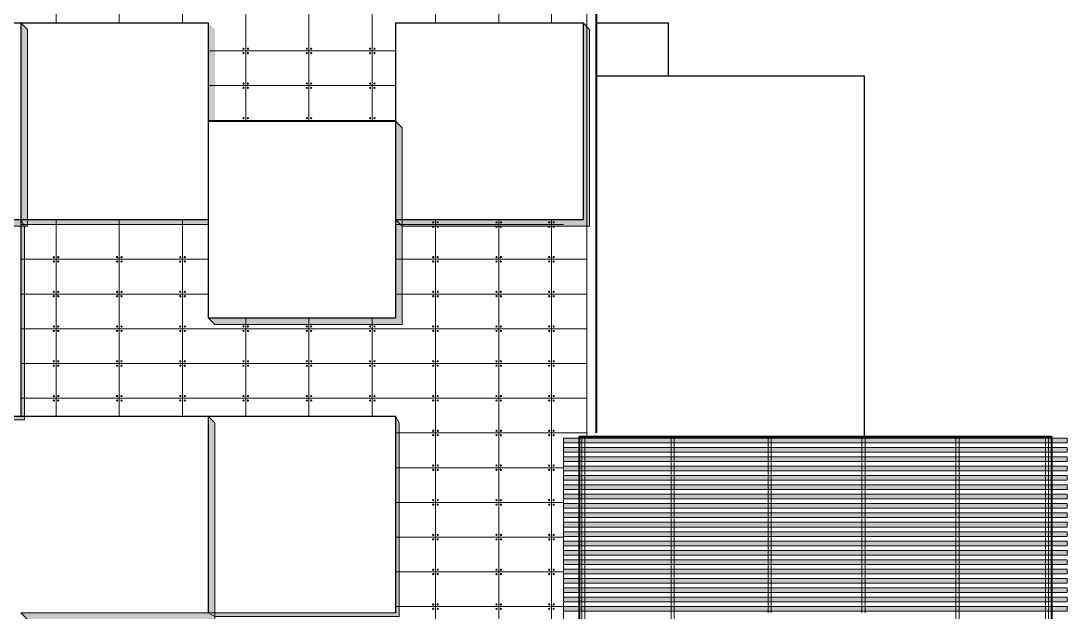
# Model space of a CAD drawing. Header units: millimetres. Extents: x 1564 to 2013, y 216 to 285.
# Drawn here: x 1663.26 to 1696.76, y 238.33 to 257.26 of the extents above; entities that cross this region are included whole.
import ezdxf

# ---------------------------------------------------------------- set-up
doc = ezdxf.new("R2010")
doc.units = ezdxf.units.MM
doc.header["$LTSCALE"] = 10
for name, color, linetype, lineweight in [('CINZA', 252, 'Continuous', 13), ('cinza 03', 252, 'Continuous', 13), ('COTA', 90, 'Continuous', 9), ('pn 02', 16, 'Continuous', 20), ('PN 05', 50, 'Continuous', 40), ('PN-01', 90, 'Continuous', 13), ('PN-03', 180, 'Continuous', 30)]:
    doc.layers.add(name, color=color, linetype=linetype, lineweight=lineweight)

msp = doc.modelspace()

# ---------------------------------------------------------------- hatches: boundary and pattern name
at = {"layer": 'cinza 03'}
for points in [[(1663.467, 256.988), (1663.255, 257.2), (1663.255, 250.9), (1657.255, 250.9), (1657.467, 250.688), (1663.467, 250.688)], [(1681.467, 256.988), (1681.255, 257.2), (1681.255, 250.9), (1675.255, 250.9), (1675.467, 250.688), (1681.467, 250.688)], [(1675.467, 253.838), (1675.255, 254.05), (1675.255, 247.75), (1669.255, 247.75), (1669.467, 247.538), (1675.467, 247.538)], [(1663.367, 244.488), (1663.367, 250.688), (1663.255, 250.9), (1663.255, 244.6), (1657.255, 244.6), (1657.467, 244.488)], [(1669.467, 244.388), (1669.255, 244.6), (1669.255, 238.3), (1663.255, 238.3), (1663.467, 238.088), (1669.467, 238.088)], [(1675.367, 238.188), (1675.367, 244.388), (1675.255, 244.6), (1675.255, 238.3), (1669.255, 238.3), (1669.467, 238.188)], [(1680.63, 243.9), (1680.63, 243.75), (1696.755, 243.75), (1696.755, 243.9)], [(1680.63, 243.6), (1680.63, 243.45), (1696.755, 243.45), (1696.755, 243.6)], [(1680.63, 243.3), (1680.63, 243.15), (1696.755, 243.15), (1696.755, 243.3)], [(1680.63, 243), (1680.63, 242.85), (1696.755, 242.85), (1696.755, 243)], [(1680.63, 242.7), (1680.63, 242.55), (1696.755, 242.55), (1696.755, 242.7)], [(1680.63, 242.4), (1680.63, 242.25), (1696.755, 242.25), (1696.755, 242.4)], [(1680.63, 242.1), (1680.63, 241.95), (1696.755, 241.95), (1696.755, 242.1)], [(1680.63, 241.8), (1680.63, 241.65), (1696.755, 241.65), (1696.755, 241.8)], [(1680.63, 241.5), (1680.63, 241.35), (1696.755, 241.35), (1696.755, 241.5)], [(1680.63, 241.2), (1680.63, 241.05), (1696.755, 241.05), (1696.755, 241.2)], [(1680.63, 240.9), (1680.63, 240.75), (1696.755, 240.75), (1696.755, 240.9)], [(1680.63, 240.6), (1680.63, 240.45), (1696.755, 240.45), (1696.755, 240.6)], [(1680.63, 240.3), (1680.63, 240.15), (1696.755, 240.15), (1696.755, 240.3)], [(1680.63, 240), (1680.63, 239.85), (1696.755, 239.85), (1696.755, 240)], [(1680.63, 239.7), (1680.63, 239.55), (1696.755, 239.55), (1696.755, 239.7)], [(1680.63, 239.4), (1680.63, 239.25), (1696.755, 239.25), (1696.755, 239.4)], [(1680.63, 239.1), (1680.63, 238.95), (1696.755, 238.95), (1696.755, 239.1)], [(1680.63, 238.8), (1680.63, 238.65), (1696.755, 238.65), (1696.755, 238.8)], [(1680.63, 238.5), (1680.63, 238.35), (1696.755, 238.35), (1696.755, 238.5)]]:
    msp.add_hatch(color=256, dxfattribs=at).paths.add_polyline_path(points)
h = msp.add_hatch(color=256, dxfattribs=at)
h.paths.add_polyline_path([(1664.38, 250.9), (1663.467, 250.9), (1663.467, 250.738), (1664.38, 250.738)])
h.paths.add_polyline_path([(1666.405, 250.9), (1664.38, 250.9), (1664.38, 250.738), (1666.405, 250.738)])
h.paths.add_polyline_path([(1668.43, 250.9), (1666.405, 250.9), (1666.405, 250.738), (1668.43, 250.738)])
h.paths.add_polyline_path([(1669.255, 250.9), (1668.43, 250.9), (1668.43, 250.738), (1669.255, 250.738)])
h.paths.add_polyline_path([(1669.467, 255.188), (1669.255, 255.188), (1669.255, 254.075), (1669.467, 254.075)])
h.paths.add_polyline_path([(1669.467, 256.3), (1669.255, 256.3), (1669.255, 255.188), (1669.467, 255.188)])
h.paths.add_polyline_path([(1669.467, 256.988), (1669.255, 257.2), (1669.255, 256.3), (1669.467, 256.3)])

# ---------------------------------------------------------------- linework, layer by layer
at = {"layer": 'CINZA'}
for p, q in [((1676.53, 272.95), (1676.53, 257.2)), ((1678.555, 272.95), (1678.555, 257.2)), ((1680.244, 272.95), (1680.244, 257.2)), ((1670.455, 269.8), (1670.455, 254.05)), ((1672.48, 269.8), (1672.48, 254.05)), ((1674.505, 269.8), (1674.505, 254.05)), ((1664.38, 263.5), (1664.38, 257.2)), ((1666.405, 263.5), (1666.405, 257.2)), ((1668.43, 263.5), (1668.43, 257.2)), ((1669.255, 256.3), (1675.255, 256.3)), ((1669.255, 255.188), (1675.255, 255.188)), ((1669.255, 254.075), (1675.255, 254.075)), ((1663.255, 250.738), (1669.255, 250.738)), ((1664.38, 250.9), (1664.38, 244.6)), ((1666.405, 250.9), (1666.405, 244.6)), ((1668.43, 250.9), (1668.43, 244.6)), ((1675.255, 250.738), (1680.63, 250.738)), ((1676.53, 250.9), (1676.53, 225.15)), ((1678.555, 250.9), (1678.555, 225.15)), ((1680.244, 250.9), (1680.244, 225.15)), ((1663.255, 249.625), (1669.255, 249.625)), ((1675.255, 249.625), (1681.38, 249.625)), ((1663.255, 248.513), (1669.255, 248.513)), ((1675.255, 248.513), (1681.38, 248.513)), ((1670.455, 247.75), (1670.455, 244.6)), ((1672.48, 247.75), (1672.48, 244.6)), ((1674.505, 247.75), (1674.505, 244.6)), ((1663.255, 247.4), (1681.38, 247.4)), ((1663.255, 246.288), (1681.38, 246.288)), ((1663.255, 245.175), (1681.38, 245.175)), ((1675.255, 244.063), (1681.38, 244.063)), ((1675.255, 242.95), (1680.63, 242.95)), ((1675.255, 241.838), (1680.63, 241.838)), ((1675.255, 240.725), (1680.63, 240.725)), ((1675.255, 239.613), (1680.63, 239.613)), ((1675.255, 238.5), (1680.63, 238.5))]:
    msp.add_line(p, q, dxfattribs=at)
for centre in [(1670.384, 256.371), (1670.526, 256.371), (1672.409, 256.371), (1672.551, 256.371), (1674.434, 256.371), (1674.576, 256.371), (1670.384, 256.229), (1670.526, 256.229), (1672.409, 256.229), (1672.551, 256.229), (1674.434, 256.229), (1674.576, 256.229), (1670.384, 255.258), (1670.526, 255.258), (1672.409, 255.258), (1672.551, 255.258), (1674.434, 255.258), (1674.576, 255.258), (1670.384, 255.117), (1670.526, 255.117), (1672.409, 255.117), (1672.551, 255.117), (1674.434, 255.117), (1674.576, 255.117), (1670.384, 254.146), (1670.526, 254.146), (1672.409, 254.146), (1672.551, 254.146), (1674.434, 254.146), (1674.576, 254.146), (1676.459, 250.808), (1676.459, 250.667), (1676.601, 250.808), (1676.601, 250.667), (1678.484, 250.808), (1678.484, 250.667), (1678.626, 250.808), (1678.626, 250.667), (1680.173, 250.808), (1680.173, 250.667), (1680.314, 250.808), (1680.314, 250.667), (1664.309, 249.696), (1664.451, 249.696), (1666.334, 249.696), (1666.476, 249.696), (1668.359, 249.696), (1668.501, 249.696), (1676.459, 249.696), (1676.601, 249.696), (1678.484, 249.696), (1678.626, 249.696), (1680.173, 249.696), (1680.314, 249.696), (1664.309, 249.554), (1664.451, 249.554), (1666.334, 249.554), (1666.476, 249.554), (1668.359, 249.554), (1668.501, 249.554), (1676.459, 249.554), (1676.601, 249.554), (1678.484, 249.554), (1678.626, 249.554), (1680.173, 249.554), (1680.314, 249.554), (1664.309, 248.583), (1664.451, 248.583), (1666.334, 248.583), (1666.476, 248.583), (1668.359, 248.583), (1668.501, 248.583), (1676.459, 248.583), (1676.601, 248.583), (1678.484, 248.583), (1678.626, 248.583), (1680.173, 248.583), (1680.314, 248.583), (1664.309, 248.442), (1664.451, 248.442), (1666.334, 248.442), (1666.476, 248.442), (1668.359, 248.442), (1668.501, 248.442), (1676.459, 248.442), (1676.601, 248.442), (1678.484, 248.442), (1678.626, 248.442), (1680.173, 248.442), (1680.314, 248.442), (1664.309, 247.471), (1664.309, 247.329), (1664.451, 247.471), (1664.451, 247.329), (1666.334, 247.471), (1666.334, 247.329), (1666.476, 247.471), (1666.476, 247.329), (1668.359, 247.471), (1668.359, 247.329), (1668.501, 247.471), (1668.501, 247.329), (1670.384, 247.471), (1670.384, 247.329), (1670.526, 247.471), (1670.526, 247.329), (1672.409, 247.471), (1672.409, 247.329), (1672.551, 247.471), (1672.551, 247.329), (1674.434, 247.471), (1674.434, 247.329), (1674.576, 247.471), (1674.576, 247.329), (1676.459, 247.471), (1676.459, 247.329), (1676.601, 247.471), (1676.601, 247.329), (1678.484, 247.471), (1678.484, 247.329), (1678.626, 247.471), (1678.626, 247.329), (1680.173, 247.471), (1680.173, 247.329), (1680.314, 247.471), (1680.314, 247.329), (1664.309, 246.358), (1664.309, 246.217), (1664.451, 246.358), (1664.451, 246.217), (1666.334, 246.358), (1666.334, 246.217), (1666.476, 246.358), (1666.476, 246.217), (1668.359, 246.358), (1668.359, 246.217), (1668.501, 246.358), (1668.501, 246.217), (1670.384, 246.358), (1670.384, 246.217), (1670.526, 246.358), (1670.526, 246.217), (1672.409, 246.358), (1672.409, 246.217), (1672.551, 246.358), (1672.551, 246.217), (1674.434, 246.358), (1674.434, 246.217), (1674.576, 246.358), (1674.576, 246.217), (1676.459, 246.358), (1676.459, 246.217), (1676.601, 246.358), (1676.601, 246.217), (1678.484, 246.358), (1678.484, 246.217), (1678.626, 246.358), (1678.626, 246.217), (1680.173, 246.358), (1680.173, 246.217), (1680.314, 246.358), (1680.314, 246.217), (1664.309, 245.246), (1664.451, 245.246), (1666.334, 245.246), (1666.476, 245.246), (1668.359, 245.246), (1668.501, 245.246), (1670.384, 245.246), (1670.526, 245.246), (1672.409, 245.246), (1672.551, 245.246), (1674.434, 245.246), (1674.576, 245.246), (1676.459, 245.246), (1676.601, 245.246), (1678.484, 245.246), (1678.626, 245.246), (1680.173, 245.246), (1680.314, 245.246), (1664.309, 245.104), (1664.451, 245.104), (1666.334, 245.104), (1666.476, 245.104), (1668.359, 245.104), (1668.501, 245.104), (1670.384, 245.104), (1670.526, 245.104), (1672.409, 245.104), (1672.551, 245.104), (1674.434, 245.104), (1674.576, 245.104), (1676.459, 245.104), (1676.601, 245.104), (1678.484, 245.104), (1678.626, 245.104), (1680.173, 245.104), (1680.314, 245.104), (1676.459, 244.133), (1676.459, 243.992), (1676.601, 244.133), (1676.601, 243.992), (1678.484, 244.133), (1678.484, 243.992), (1678.626, 244.133), (1678.626, 243.992), (1680.173, 244.133), (1680.173, 243.992), (1680.314, 244.133), (1680.314, 243.992), (1676.459, 243.021), (1676.459, 242.879), (1676.601, 243.021), (1676.601, 242.879), (1678.484, 243.021), (1678.484, 242.879), (1678.626, 243.021), (1678.626, 242.879), (1680.173, 243.021), (1680.173, 242.879), (1680.314, 243.021), (1680.314, 242.879), (1676.459, 241.908), (1676.601, 241.908), (1678.484, 241.908), (1678.626, 241.908), (1680.173, 241.908), (1680.314, 241.908), (1676.459, 241.767), (1676.601, 241.767), (1678.484, 241.767), (1678.626, 241.767), (1680.173, 241.767), (1680.314, 241.767), (1676.459, 240.796), (1676.459, 240.654), (1676.601, 240.796), (1676.601, 240.654), (1678.484, 240.796), (1678.484, 240.654), (1678.626, 240.796), (1678.626, 240.654), (1680.173, 240.796), (1680.173, 240.654), (1680.314, 240.796), (1680.314, 240.654), (1676.459, 239.683), (1676.459, 239.542), (1676.601, 239.683), (1676.601, 239.542), (1678.484, 239.683), (1678.484, 239.542), (1678.626, 239.683), (1678.626, 239.542), (1680.173, 239.683), (1680.173, 239.542), (1680.314, 239.683), (1680.314, 239.542), (1676.459, 238.571), (1676.601, 238.571), (1678.484, 238.571), (1678.626, 238.571), (1680.173, 238.571), (1680.314, 238.571), (1676.459, 238.429), (1676.601, 238.429), (1678.484, 238.429), (1678.626, 238.429), (1680.173, 238.429), (1680.314, 238.429)]:
    msp.add_circle(centre, 0.02, dxfattribs=at)
at = {"layer": 'cinza 03'}
for p, q in [((1681.215, 243.95), (1681.215, 221.1)), ((1681.315, 243.95), (1681.315, 221.1)), ((1684.076, 243.95), (1684.076, 221.1)), ((1684.176, 243.95), (1684.176, 221.1)), ((1687.183, 243.95), (1687.183, 238.3)), ((1687.283, 243.95), (1687.283, 238.3)), ((1690.187, 243.95), (1690.187, 238.3)), ((1690.287, 243.95), (1690.287, 238.3)), ((1693.197, 243.95), (1693.197, 221.1)), ((1693.297, 243.95), (1693.297, 221.1)), ((1696.065, 243.95), (1696.065, 221.1)), ((1696.165, 243.95), (1696.165, 221.1))]:
    msp.add_line(p, q, dxfattribs=at)
for points in [[(1657.255, 250.9), (1657.467, 250.688), (1663.467, 250.688), (1663.467, 256.988), (1663.255, 257.2), (1663.255, 250.9)], [(1675.255, 250.9), (1675.467, 250.688), (1681.467, 250.688), (1681.467, 256.988), (1681.255, 257.2), (1681.255, 250.9)], [(1669.255, 247.75), (1669.467, 247.538), (1675.467, 247.538), (1675.467, 253.838), (1675.255, 254.05), (1675.255, 247.75)], [(1657.255, 244.6), (1657.467, 244.488), (1663.367, 244.488), (1663.367, 250.688), (1663.255, 250.9), (1663.255, 244.6)], [(1663.255, 238.3), (1663.467, 238.088), (1669.467, 238.088), (1669.467, 244.388), (1669.255, 244.6), (1669.255, 238.3)], [(1669.255, 238.3), (1669.467, 238.188), (1675.367, 238.188), (1675.367, 244.388), (1675.255, 244.6), (1675.255, 238.3)]]:
    msp.add_lwpolyline(points, close=True, dxfattribs=at)
at = {"layer": 'COTA'}
msp.add_line((1680.63, 243.9), (1680.63, 225.15), dxfattribs=at)
at = {"layer": 'pn 02'}
msp.add_line((1681.38, 272.95), (1681.38, 243.95), dxfattribs=at)
at = {"layer": 'PN 05'}
for p, q in [((1681.68, 275.9), (1681.68, 244.063)), ((1681.13, 243.95), (1696.255, 243.95)), ((1681.13, 243.95), (1681.13, 220.7)), ((1696.255, 243.95), (1696.255, 220.7))]:
    msp.add_line(p, q, dxfattribs=at)
at = {"layer": 'PN-01'}
for points in [[(1680.63, 243.9), (1680.63, 243.75), (1696.755, 243.75), (1696.755, 243.9)], [(1680.63, 243.6), (1680.63, 243.45), (1696.755, 243.45), (1696.755, 243.6)], [(1680.63, 243.3), (1680.63, 243.15), (1696.755, 243.15), (1696.755, 243.3)], [(1680.63, 243), (1680.63, 242.85), (1696.755, 242.85), (1696.755, 243)], [(1680.63, 242.7), (1680.63, 242.55), (1696.755, 242.55), (1696.755, 242.7)], [(1680.63, 242.4), (1680.63, 242.25), (1696.755, 242.25), (1696.755, 242.4)], [(1680.63, 242.1), (1680.63, 241.95), (1696.755, 241.95), (1696.755, 242.1)], [(1680.63, 241.8), (1680.63, 241.65), (1696.755, 241.65), (1696.755, 241.8)], [(1680.63, 241.5), (1680.63, 241.35), (1696.755, 241.35), (1696.755, 241.5)], [(1680.63, 241.2), (1680.63, 241.05), (1696.755, 241.05), (1696.755, 241.2)], [(1680.63, 240.9), (1680.63, 240.75), (1696.755, 240.75), (1696.755, 240.9)], [(1680.63, 240.6), (1680.63, 240.45), (1696.755, 240.45), (1696.755, 240.6)], [(1680.63, 240.3), (1680.63, 240.15), (1696.755, 240.15), (1696.755, 240.3)], [(1680.63, 240), (1680.63, 239.85), (1696.755, 239.85), (1696.755, 240)], [(1680.63, 239.7), (1680.63, 239.55), (1696.755, 239.55), (1696.755, 239.7)], [(1680.63, 239.4), (1680.63, 239.25), (1696.755, 239.25), (1696.755, 239.4)], [(1680.63, 239.1), (1680.63, 238.95), (1696.755, 238.95), (1696.755, 239.1)], [(1680.63, 238.8), (1680.63, 238.65), (1696.755, 238.65), (1696.755, 238.8)], [(1680.63, 238.5), (1680.63, 238.35), (1696.755, 238.35), (1696.755, 238.5)]]:
    msp.add_lwpolyline(points, close=True, dxfattribs=at)
at = {"layer": 'PN-03'}
for p, q in [((1657.255, 257.2), (1663.255, 257.2)), ((1663.255, 257.2), (1663.255, 250.9)), ((1663.255, 257.2), (1663.255, 250.9)), ((1663.255, 257.2), (1669.255, 257.2)), ((1669.255, 257.2), (1669.255, 250.9)), ((1675.255, 257.2), (1675.255, 250.9)), ((1675.255, 257.2), (1681.255, 257.2)), ((1681.255, 257.2), (1681.255, 250.9)), ((1681.68, 257.2), (1683.98, 257.2)), ((1683.98, 257.2), (1683.98, 255.5)), ((1681.68, 255.5), (1690.258, 255.5)), ((1690.258, 255.5), (1690.258, 243.95)), ((1669.255, 254.05), (1669.255, 247.75)), ((1669.255, 254.05), (1675.255, 254.05)), ((1675.255, 254.05), (1675.255, 247.75)), ((1657.255, 250.9), (1663.255, 250.9)), ((1657.255, 250.9), (1663.255, 250.9)), ((1663.255, 250.9), (1663.255, 244.6)), ((1663.255, 250.9), (1669.255, 250.9)), ((1663.255, 250.9), (1669.255, 250.9)), ((1675.255, 250.9), (1681.255, 250.9)), ((1669.255, 247.75), (1675.255, 247.75)), ((1669.255, 247.75), (1675.255, 247.75)), ((1657.255, 244.6), (1663.255, 244.6)), ((1663.255, 244.6), (1669.255, 244.6)), ((1669.255, 244.6), (1669.255, 238.3)), ((1669.255, 244.6), (1669.255, 238.3)), ((1669.255, 244.6), (1675.255, 244.6)), ((1675.255, 244.6), (1675.255, 238.3))]:
    msp.add_line(p, q, dxfattribs=at)

doc.saveas('drawing.dxf')
